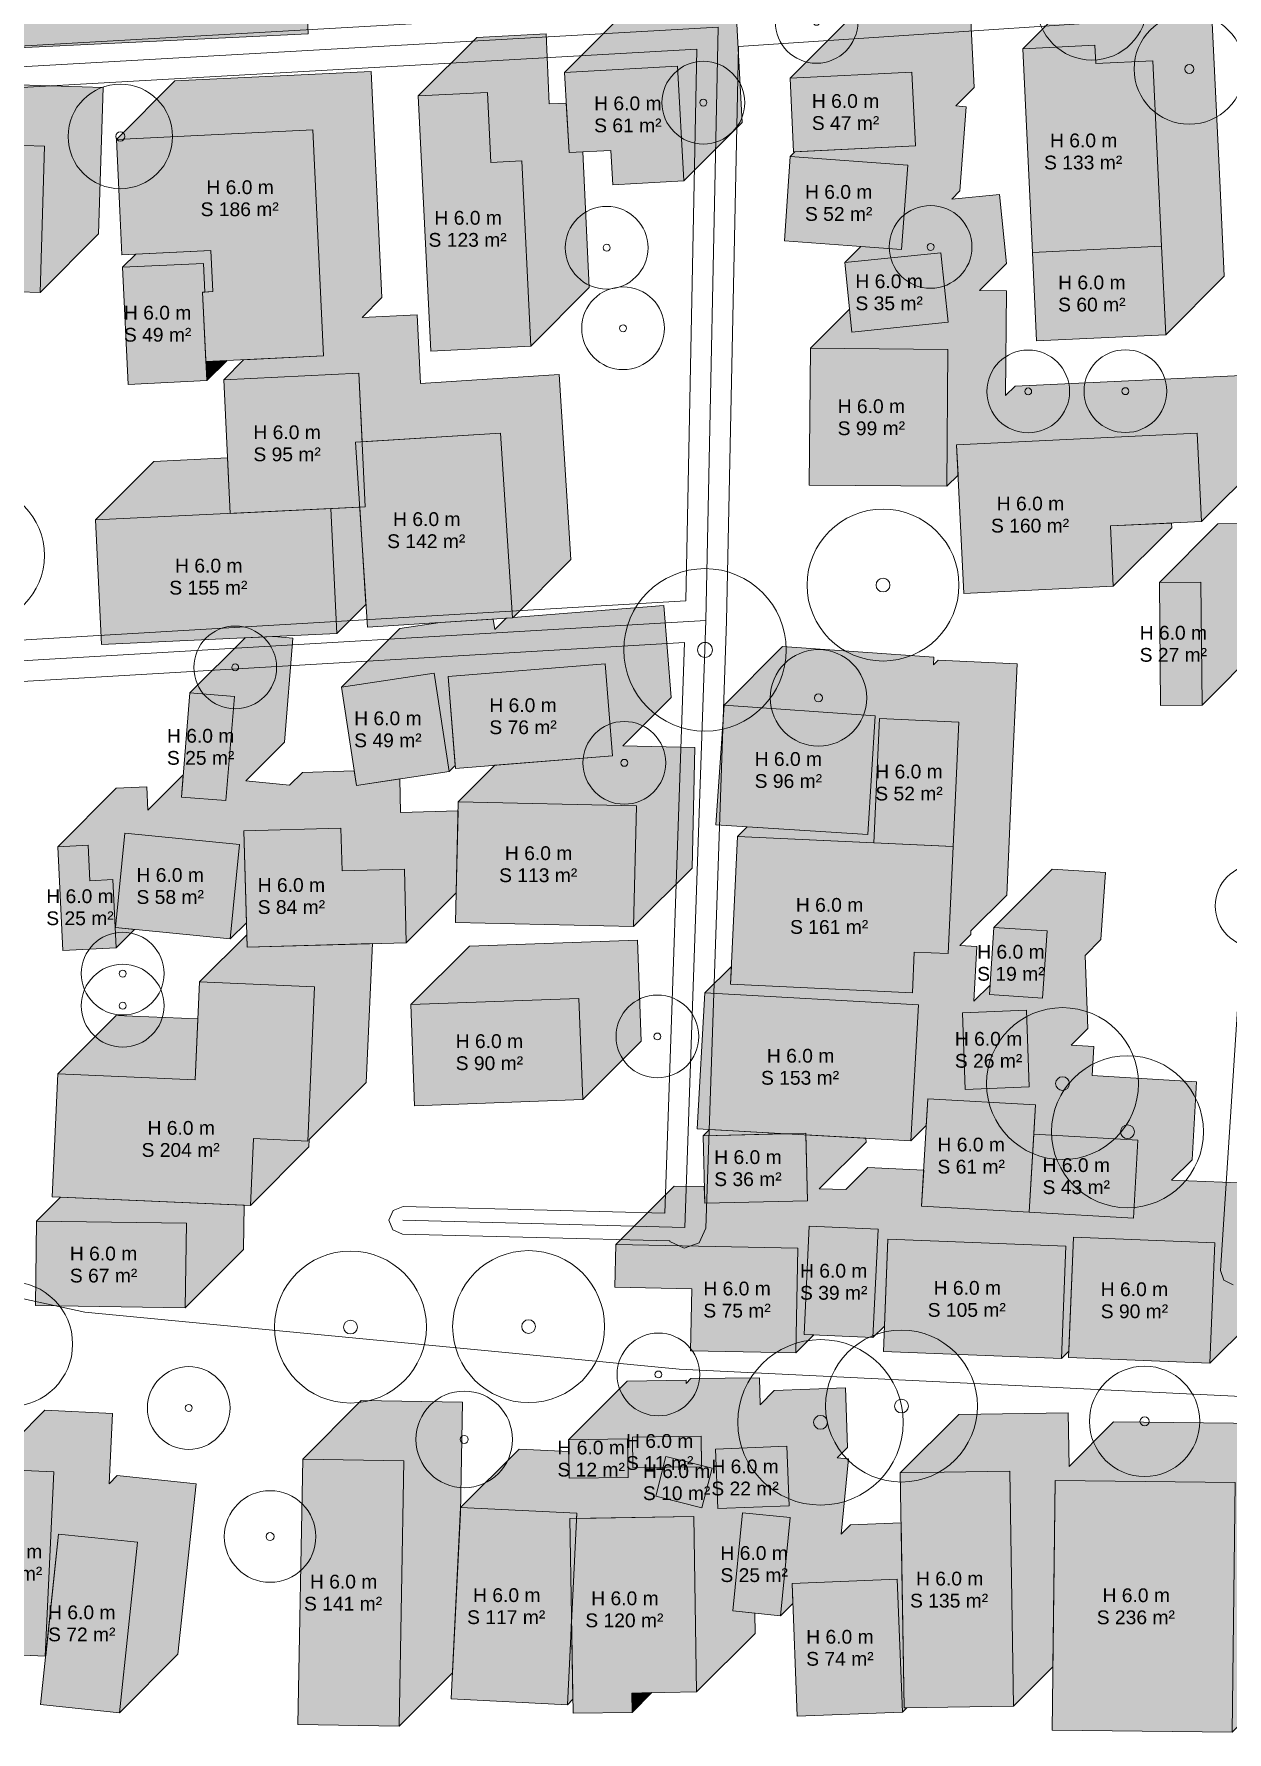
# Model space of a CAD drawing. Header units: metres. Extents: x -4 to 969, y -5 to 964.
# Drawn here: x 640.2 to 726.7, y 537.9 to 661 of the extents above; entities that cross this region are included whole.
import ezdxf

# ---------------------------------------------------------------- set-up
doc = ezdxf.new("R2010")
doc.units = ezdxf.units.M
doc.header["$MEASUREMENT"] = 0
for name, color, linetype, lineweight, true_color in [('TPX_BUILDING_AREAS_TEXT', 7, 'CONTINUOUS', 0, 0x000000), ('TPX_BUILDING_HEIGHTS_TEXT', 7, 'CONTINUOUS', 0, 0x000000), ('TPX_BUILDINGS', 7, 'CONTINUOUS', 0, 0x000000), ('TPX_BUILDINGS_HATCH', 7, 'CONTINUOUS', 0, 0xf0f0f0), ('TPX_BUILDINGS_SHADOWS_HATCH', 7, 'CONTINUOUS', 0, 0x000000), ('TPX_BUILDINGS_SHADOWS_OUTLINES', 7, 'CONTINUOUS', 0, 0x000000), ('TPX_ROADS_AXES', 7, 'CONTINUOUS', 0, 0x323232), ('TPX_ROADS_CONTOURS', 7, 'CONTINUOUS', 0, 0x646464), ('TPX_VEGETATION_TREES_INDIVIDUAL', 7, 'CONTINUOUS', 0, 0x136734), ('TPX_WATERWAYS', 7, 'CONTINUOUS', 0, 0x7aafdf)]:
    doc.layers.add(name, color=color, linetype=linetype, lineweight=lineweight, true_color=true_color)
doc.styles.add('TPX_TEXTE', font='arial.ttf')

# ---------------------------------------------------------------- blocks, each defined once
blk = doc.blocks.new('TREETR003_CR040')
at = {"layer": 'TPX_VEGETATION_TREES_INDIVIDUAL'}
for radius in [4, 0.333]:
    blk.add_circle((0, 0, 0.04), radius, dxfattribs=at)
blk = doc.blocks.new('TREETR003_CR030')
at = {"layer": 'TPX_VEGETATION_TREES_INDIVIDUAL'}
for radius in [3, 0.25]:
    blk.add_circle((0, 0, 0.04), radius, dxfattribs=at)
blk = doc.blocks.new('TREETR003_CR038')
at = {"layer": 'TPX_VEGETATION_TREES_INDIVIDUAL'}
for radius in [3.79, 0.333]:
    blk.add_circle((0, 0, 0.04), radius, dxfattribs=at)
blk = doc.blocks.new('TREETR005_CR060')
at = {"layer": 'TPX_VEGETATION_TREES_INDIVIDUAL'}
for radius in [6, 0.5]:
    blk.add_circle((0, 0, 0.04), radius, dxfattribs=at)
blk = doc.blocks.new('TREETR003_CR035')
at = {"layer": 'TPX_VEGETATION_TREES_INDIVIDUAL'}
for radius in [3.5, 0.292]:
    blk.add_circle((0, 0, 0.04), radius, dxfattribs=at)
blk = doc.blocks.new('TREETR005_CR059')
at = {"layer": 'TPX_VEGETATION_TREES_INDIVIDUAL'}
for radius in [5.89, 0.542]:
    blk.add_circle((0, 0, 0.04), radius, dxfattribs=at)
blk = doc.blocks.new('TREETR005_CR055')
at = {"layer": 'TPX_VEGETATION_TREES_INDIVIDUAL'}
for radius in [5.51, 0.5]:
    blk.add_circle((0, 0, 0.04), radius, dxfattribs=at)
blk = doc.blocks.new('TREETR004_CR050')
at = {"layer": 'TPX_VEGETATION_TREES_INDIVIDUAL'}
for radius in [5, 0.417]:
    blk.add_circle((0, 0, 0.04), radius, dxfattribs=at)
blk = doc.blocks.new('TREETR004_CR045')
at = {"layer": 'TPX_VEGETATION_TREES_INDIVIDUAL'}
for radius in [4.52, 0.417]:
    blk.add_circle((0, 0, 0.04), radius, dxfattribs=at)
blk = doc.blocks.new('TREETR003_CR033')
at = {"layer": 'TPX_VEGETATION_TREES_INDIVIDUAL'}
for radius in [3.32, 0.292]:
    blk.add_circle((0, 0, 0.04), radius, dxfattribs=at)

msp = doc.modelspace()

# ---------------------------------------------------------------- hatches: boundary and pattern name
at = {"layer": 'TPX_BUILDINGS_HATCH'}
for points in [[(658.35, 697.14), (603.3, 694.5), (605.02, 658.36), (660.08, 661), (658.35, 697.14)], [(717.15, 660.18), (711.91, 659.92), (712.62, 645.16), (721.98, 645.61), (721.34, 659.06), (717.21, 658.86), (717.15, 660.18)], [(686.87, 658.67), (678.69, 658.21), (679.01, 652.4), (682.04, 652.56), (682.18, 650.05), (687.33, 650.34), (686.87, 658.67)], [(703.88, 658.23), (695.05, 657.8), (695.3, 652.45), (704.14, 652.88), (703.88, 658.23)], [(673.1, 656.76), (668.08, 656.51), (668.98, 638.01), (676.24, 638.37), (675.58, 651.8), (673.34, 651.68), (673.1, 656.76)], [(660.42, 654.04), (646.19, 653.35), (646.43, 648.18), (646.58, 644.98), (653.04, 645.3), (653.19, 642.32), (652.44, 642.27), (652.68, 637.24), (661.2, 637.65), (660.42, 654.04)], [(633.34, 653.11), (633.01, 642.49), (640.65, 642.26), (640.98, 652.86), (633.34, 653.11)], [(695.04, 652.12), (694.63, 646), (703.12, 645.38), (703.57, 651.48), (695.04, 652.12)], [(721.98, 645.61), (712.62, 645.16), (712.92, 638.75), (722.29, 639.19), (721.98, 645.61)], [(652.51, 644.36), (646.63, 644.08), (647.04, 635.59), (652.75, 635.87), (652.44, 642.27), (652.6, 642.28), (652.51, 644.36)], [(705.98, 645.13), (699.01, 644.42), (699.52, 639.39), (706.5, 640.11), (705.98, 645.13)], [(696.52, 638.21), (696.42, 628.29), (706.41, 628.21), (706.49, 638.13), (696.52, 638.21)], [(663.76, 636.4), (653.97, 635.93), (654.43, 626.24), (664.22, 626.71), (663.76, 636.4)], [(674.05, 632.06), (663.53, 631.39), (664.39, 617.99), (674.91, 618.66), (674.05, 632.06)], [(724.57, 632.05), (707.11, 631.22), (707.63, 620.44), (718.48, 620.96), (718.27, 625.33), (724.88, 625.64), (724.57, 632.05)], [(661.74, 626.58), (644.67, 625.77), (645.1, 616.72), (662.17, 617.53), (661.74, 626.58)], [(724.82, 621.26), (721.82, 621.23), (721.91, 612.3), (724.92, 612.34), (724.82, 621.26)], [(669.23, 614.66), (662.5, 613.64), (663.59, 606.51), (670.32, 607.52), (669.23, 614.66)], [(681.63, 615.32), (670.25, 614.42), (670.78, 607.74), (682.17, 608.65), (681.63, 615.32)], [(651.52, 613.22), (650.9, 605.67), (654.13, 605.41), (654.75, 612.96), (651.52, 613.22)], [(690.26, 612.34), (689.65, 603.65), (700.69, 602.96), (701.22, 611.57), (690.26, 612.34)], [(701.53, 611.36), (701.12, 602.36), (706.87, 602.08), (707.28, 611.09), (701.53, 611.36)], [(670.98, 605.32), (670.78, 596.57), (683.69, 596.28), (683.9, 605.03), (670.98, 605.32)], [(662.47, 603.42), (655.43, 603.22), (655.66, 594.78), (667.21, 595.1), (667.07, 600.43), (662.56, 600.31), (662.47, 603.42)], [(644.14, 602.17), (641.93, 602.07), (642.29, 594.55), (646.16, 594.74), (645.92, 599.68), (644.26, 599.6), (644.14, 602.17)], [(646.8, 603.05), (646.11, 596.21), (654.44, 595.39), (655.11, 602.24), (646.8, 603.05)], [(691.23, 602.8), (690.73, 592.09), (703.91, 591.47), (704.04, 594.43), (706.51, 594.32), (706.87, 602.08), (691.23, 602.8)], [(709.81, 596.2), (709.5, 591.34), (713.34, 591.09), (713.68, 595.96), (709.81, 596.2)], [(641.93, 585.6), (641.53, 576.69), (655.9, 576.06), (656.12, 580.9), (660.06, 580.72), (660.55, 591.9), (652.22, 592.28), (651.9, 585.16), (641.93, 585.6)], [(679.73, 591.06), (667.53, 590.62), (667.81, 583.29), (680, 583.73), (679.73, 591.06)], [(688.87, 591.47), (688.31, 581.62), (703.8, 580.74), (704.35, 590.6), (688.87, 591.47)], [(712.18, 590.21), (707.54, 590.03), (707.75, 584.47), (712.39, 584.65), (712.18, 590.21)], [(704.74, 578.9), (704.58, 576.01), (712.39, 575.56), (712.83, 583.34), (705.03, 583.79), (704.74, 578.9)], [(696.18, 581.29), (688.73, 581.11), (688.85, 576.22), (696.31, 576.4), (696.18, 581.29)], [(712.71, 581.22), (712.39, 575.56), (719.94, 575.13), (720.27, 580.79), (712.71, 581.22)], [(640.4, 574.91), (640.31, 568.79), (651.17, 568.63), (651.26, 574.76), (640.4, 574.91)], [(696.43, 574.56), (696.06, 566.7), (701.04, 566.47), (701.42, 574.34), (696.43, 574.56)], [(682.4, 573.22), (682.34, 570.12), (687.92, 570.02), (687.83, 565.52), (695.46, 565.37), (695.61, 572.96), (682.4, 573.22)], [(702.13, 573.61), (701.81, 565.46), (714.72, 564.96), (715.03, 573.11), (702.13, 573.61)], [(715.59, 573.76), (715.23, 565.02), (725.49, 564.61), (725.85, 573.35), (715.59, 573.76)], [(683.26, 559.13), (678.98, 559.07), (679.03, 556.27), (683.3, 556.34), (683.26, 559.13)], [(688.59, 559.32), (683.61, 559.26), (683.63, 557.06), (688.62, 557.1), (688.59, 559.32)], [(686.03, 557.85), (685.31, 554.98), (688.65, 554.14), (689.38, 557.01), (686.03, 557.85)], [(694.8, 558.59), (689.63, 558.39), (689.8, 554.08), (694.97, 554.27), (694.8, 558.59)], [(636.76, 556.96), (636.14, 543.6), (641.02, 543.37), (641.64, 556.73), (636.76, 556.96)], [(659.7, 557.66), (659.35, 538.41), (666.68, 538.29), (667.04, 557.54), (659.7, 557.66)], [(710.97, 556.79), (703.03, 556.66), (703.31, 539.62), (711.25, 539.75), (710.97, 556.79)], [(714.26, 556.11), (714.05, 538.02), (727.1, 537.87), (727.31, 555.96), (714.26, 556.11)], [(671.15, 554.15), (670.47, 540.27), (678.89, 539.85), (679.57, 553.74), (671.15, 554.15)], [(688.05, 553.5), (679.07, 553.35), (679.31, 539.23), (683.58, 539.3), (683.56, 540.7), (688.26, 540.78), (688.05, 553.5)], [(691.58, 553.77), (690.89, 546.67), (694.34, 546.31), (695.04, 553.44), (691.58, 553.77)], [(641.99, 552.23), (640.68, 539.87), (646.41, 539.27), (647.72, 551.63), (641.99, 552.23)], [(702.81, 548.95), (695.18, 548.65), (695.56, 539.02), (703.19, 539.31), (702.81, 548.95)]]:
    msp.add_hatch(color=256, dxfattribs=at).paths.add_polyline_path(points)
at = {"layer": 'TPX_BUILDINGS_SHADOWS_HATCH'}
for points in [[(716.15, 664.16), (711.91, 659.92), (717.15, 660.18), (717.21, 658.86), (721.34, 659.06), (721.98, 645.61), (722.29, 639.19), (726.53, 643.44), (726.22, 649.85), (725.58, 663.3), (721.45, 663.11), (721.39, 664.42), (716.15, 664.16)], [(682.93, 662.45), (678.69, 658.21), (686.87, 658.67), (687.33, 650.34), (691.57, 654.58), (691.15, 662.16), (690.8, 662.16), (690.8, 662.89), (682.93, 662.45)], [(695.38, 652.46), (695.04, 652.12), (703.57, 651.48), (703.12, 645.38), (700.18, 645.59), (699.01, 644.42), (705.98, 645.13), (706.5, 640.11), (699.52, 639.39), (699.35, 641.05), (696.52, 638.21), (706.49, 638.13), (706.41, 628.21), (707.22, 629.02), (707.11, 631.22), (724.57, 632.05), (724.88, 625.64), (729.12, 629.89), (728.81, 636.29), (711.36, 635.47), (710.67, 634.78), (710.74, 642.37), (708.78, 642.39), (710.74, 644.35), (710.22, 649.37), (706.77, 649.02), (707.36, 649.62), (707.82, 655.72), (707.05, 655.78), (708.38, 657.12), (708.13, 662.47), (699.29, 662.05), (695.05, 657.8), (703.88, 658.23), (704.14, 652.88), (695.38, 652.46)], [(672.32, 660.75), (668.08, 656.51), (673.1, 656.76), (673.34, 651.68), (675.58, 651.8), (676.24, 638.37), (680.48, 642.61), (680, 652.45), (679.01, 652.4), (678.81, 655.99), (677.58, 655.93), (677.34, 661), (672.32, 660.75)], [(650.43, 657.6), (646.19, 653.35), (660.42, 654.04), (661.2, 637.65), (655.41, 637.37), (653.97, 635.93), (663.76, 636.4), (664, 631.42), (674.05, 632.06), (674.91, 618.66), (674.46, 618.63), (673.64, 617.81), (673.52, 618.57), (669.66, 618.32), (666.74, 617.88), (662.5, 613.64), (669.23, 614.66), (670.32, 607.52), (670.76, 607.96), (670.25, 614.42), (681.63, 615.32), (682.17, 608.65), (673.63, 607.97), (670.98, 605.32), (683.9, 605.03), (683.69, 596.28), (687.93, 600.52), (688.14, 609.27), (682.91, 609.39), (686.41, 612.89), (685.88, 619.56), (674.95, 618.7), (679.15, 622.9), (678.29, 636.3), (668.24, 635.66), (668, 640.64), (664, 640.45), (665.44, 641.89), (664.66, 658.28), (650.43, 657.6)], [(637.59, 657.35), (633.34, 653.11), (640.98, 652.86), (640.65, 642.26), (644.89, 646.5), (645.22, 657.11), (637.59, 657.35)], [(647.59, 645.03), (646.63, 644.08), (652.51, 644.36), (652.6, 642.28), (653.19, 642.32), (653.04, 645.3), (647.59, 645.03)], [(654.2, 637.31), (652.69, 637.24), (652.75, 635.87), (654.2, 637.31)], [(648.91, 630.01), (644.67, 625.77), (661.74, 626.58), (662.17, 617.53), (664.28, 619.64), (663.83, 626.69), (654.43, 626.24), (654.24, 630.27), (648.91, 630.01)], [(722.7, 625.54), (718.27, 625.33), (718.48, 620.96), (722.72, 625.2), (722.7, 625.54)], [(726.06, 625.48), (721.82, 621.23), (724.82, 621.26), (724.92, 612.34), (729.16, 616.58), (729.06, 625.51), (726.06, 625.48)], [(646.17, 606.31), (641.93, 602.07), (644.14, 602.17), (644.26, 599.6), (645.92, 599.68), (646.16, 594.74), (647.49, 596.07), (646.11, 596.21), (646.8, 603.05), (655.11, 602.24), (654.44, 595.39), (655.61, 596.56), (655.43, 603.22), (662.47, 603.42), (662.56, 600.31), (667.07, 600.43), (667.21, 595.1), (670.83, 598.72), (670.97, 604.67), (666.8, 604.55), (666.73, 606.98), (663.59, 606.51), (663.43, 607.57), (659.67, 607.46), (658.75, 606.54), (655.57, 606.85), (658.37, 609.65), (658.99, 617.2), (657.63, 617.31), (655.52, 617.21), (651.52, 613.22), (654.75, 612.96), (654.13, 605.41), (650.9, 605.67), (651.03, 607.29), (648.46, 604.71), (648.39, 606.41), (646.17, 606.31)], [(655.64, 595.69), (652.22, 592.28), (660.55, 591.9), (660.06, 580.72), (656.12, 580.9), (655.9, 576.06), (660.14, 580.31), (660.17, 580.83), (664.3, 584.96), (664.75, 595.04), (655.66, 594.78), (655.64, 595.69)], [(671.78, 594.86), (667.53, 590.62), (679.73, 591.06), (680, 583.73), (684.25, 587.97), (683.97, 595.3), (671.78, 594.86)], [(646.18, 589.84), (641.93, 585.6), (651.9, 585.16), (652.1, 589.58), (646.18, 589.84)], [(689.19, 581.57), (688.73, 581.11), (694.77, 581.25), (689.19, 581.57)], [(642.14, 576.66), (640.4, 574.91), (651.26, 574.76), (651.17, 568.63), (655.41, 572.87), (655.46, 576.08), (642.14, 576.66)], [(663.94, 561.91), (659.7, 557.66), (667.04, 557.54), (666.68, 538.29), (670.56, 542.16), (671.13, 553.74), (671.28, 561.78), (663.94, 561.91)], [(641, 561.2), (636.76, 556.96), (641.64, 556.73), (641.02, 543.37), (641.06, 543.4), (641.99, 552.23), (647.72, 551.63), (646.41, 539.27), (650.65, 543.51), (651.97, 555.87), (646.24, 556.47), (645.65, 555.88), (645.89, 560.97), (641, 561.2)], [(707.28, 560.9), (703.03, 556.66), (710.97, 556.79), (711.25, 539.75), (714.1, 542.6), (714.26, 556.11), (727.31, 555.96), (727.1, 537.87), (730.78, 541.55), (727.63, 541.66), (728.01, 552.74), (732.57, 552.58), (732.18, 541.5), (736.42, 545.75), (736.81, 556.83), (732.25, 556.98), (731.51, 556.23), (731.55, 560.21), (718.5, 560.36), (715.28, 557.13), (715.21, 561.03), (707.28, 560.9)], [(679.11, 544.29), (678.89, 539.85), (679.29, 540.25), (679.19, 546.02), (679.11, 544.29)], [(685.01, 540.73), (683.56, 540.7), (683.58, 539.3), (685.01, 540.73)]]:
    msp.add_hatch(color=256, dxfattribs=at).paths.add_polyline_path(points)
h = msp.add_hatch(color=256, dxfattribs=at)
h.paths.add_polyline_path([(686.64, 577.46), (682.4, 573.22), (695.61, 572.96), (695.46, 565.37), (696.76, 566.67), (696.06, 566.7), (696.43, 574.56), (701.42, 574.34), (701.04, 566.47), (701.89, 567.31), (702.13, 573.61), (715.03, 573.11), (714.72, 564.96), (715.25, 565.5), (715.59, 573.76), (725.85, 573.35), (725.49, 564.61), (728.33, 567.45), (728.49, 575.41), (735.4, 575.27), (735.24, 566.81), (737.5, 569.07), (735.92, 569.09), (736, 574.47), (742.46, 574.36), (742.38, 568.99), (746.62, 573.23), (746.69, 577.74), (739.85, 578.32), (739.62, 578.09), (739.62, 578.33), (732.06, 578.97), (730.07, 576.98), (730.09, 577.6), (722.7, 577.89), (724.19, 579.37), (724.51, 585.03), (716.96, 585.47), (717.08, 587.58), (715.42, 587.67), (716.64, 588.89), (716.43, 594.18), (717.58, 595.33), (717.92, 600.2), (714.05, 600.44), (709.81, 596.2), (713.68, 595.96), (713.34, 591.09), (709.5, 591.34), (709.55, 592.04), (708.37, 590.86), (708.59, 594.84), (707.35, 594.91), (708.15, 595.71), (708.16, 595.98), (710.75, 598.56), (711.11, 606.33), (711.52, 615.33), (705.77, 615.6), (705.43, 615.26), (705.47, 615.81), (694.5, 616.59), (690.26, 612.34), (701.22, 611.57), (700.69, 602.96), (691.93, 603.51), (691.23, 602.8), (706.85, 602.08), (701.12, 602.36), (701.53, 611.36), (707.28, 611.09), (706.87, 602.08), (706.51, 594.32), (704.04, 594.43), (703.91, 591.47), (690.73, 592.09), (690.79, 593.39), (688.87, 591.47), (704.35, 590.6), (703.8, 580.74), (704.91, 581.86), (705.03, 583.79), (712.83, 583.34), (712.71, 581.22), (720.27, 580.79), (719.94, 575.13), (712.39, 575.56), (704.58, 576.01), (704.73, 578.62), (700.68, 578.81), (699.09, 577.22), (697.16, 577.25), (700.55, 580.64), (700.54, 580.93), (696.19, 581.17), (696.31, 576.4), (688.85, 576.22), (688.82, 577.42), (686.64, 577.46)])
h.paths.add_polyline_path([(707.54, 590.03), (712.18, 590.21), (712.39, 584.65), (707.75, 584.47), (707.54, 590.03)], flags=16)
h = msp.add_hatch(color=256, dxfattribs=at)
h.paths.add_polyline_path([(675.39, 558.39), (671.15, 554.15), (679.57, 553.74), (679.55, 553.36), (688.05, 553.5), (688.26, 540.78), (692.5, 545.02), (692.48, 546.5), (690.89, 546.67), (691.58, 553.77), (695.04, 553.44), (694.34, 546.31), (695.24, 547.2), (695.18, 548.65), (702.81, 548.95), (703.19, 539.31), (703.5, 539.62), (703.31, 539.62), (703.09, 553.04), (699.42, 552.89), (698.75, 552.22), (699.28, 557.68), (698.46, 557.76), (699.21, 558.51), (699.05, 562.83), (693.88, 562.63), (692.86, 561.61), (692.83, 563.56), (687.85, 563.5), (687.51, 563.15), (687.5, 563.38), (683.22, 563.31), (678.98, 559.07), (683.26, 559.13), (683.3, 556.34), (679.03, 556.27), (678.99, 558.21), (675.39, 558.39)])
h.paths.add_polyline_path([(683.61, 559.26), (688.59, 559.32), (688.62, 557.2), (689.38, 557.01), (688.65, 554.14), (685.31, 554.98), (685.84, 557.08), (683.63, 557.06), (683.61, 559.26)], flags=16)
h.paths.add_polyline_path([(689.63, 558.39), (694.8, 558.59), (694.97, 554.27), (689.8, 554.08), (689.63, 558.39)], flags=16)

# ---------------------------------------------------------------- linework, layer by layer
at = {"layer": 'TPX_BUILDINGS', "elevation": 0.04}
for points in [[(658.35, 697.14), (603.3, 694.5), (605.02, 658.36), (660.08, 661)], [(717.15, 660.18), (711.91, 659.92), (712.62, 645.16), (721.98, 645.61), (721.34, 659.06), (717.21, 658.86)], [(686.87, 658.67), (678.69, 658.21), (679.01, 652.4), (682.04, 652.56), (682.18, 650.05), (687.33, 650.34)], [(703.88, 658.23), (695.05, 657.8), (695.3, 652.45), (704.14, 652.88)], [(673.1, 656.76), (668.08, 656.51), (668.98, 638.01), (676.24, 638.37), (675.58, 651.8), (673.34, 651.68)], [(660.42, 654.04), (646.19, 653.35), (646.43, 648.18), (646.58, 644.98), (653.04, 645.3), (653.19, 642.32), (652.44, 642.27), (652.68, 637.24), (661.2, 637.65)], [(633.34, 653.11), (633.01, 642.49), (640.65, 642.26), (640.98, 652.86)], [(695.04, 652.12), (694.63, 646), (703.12, 645.38), (703.57, 651.48)], [(721.98, 645.61), (712.62, 645.16), (712.92, 638.75), (722.29, 639.19)], [(652.51, 644.36), (646.63, 644.08), (647.04, 635.59), (652.75, 635.87), (652.44, 642.27), (652.6, 642.28)], [(705.98, 645.13), (699.01, 644.42), (699.52, 639.39), (706.5, 640.11)], [(696.52, 638.21), (696.42, 628.29), (706.41, 628.21), (706.49, 638.13)], [(663.76, 636.4), (653.97, 635.93), (654.43, 626.24), (664.22, 626.71)], [(674.05, 632.06), (663.53, 631.39), (664.39, 617.99), (674.91, 618.66)], [(724.57, 632.05), (707.11, 631.22), (707.63, 620.44), (718.48, 620.96), (718.27, 625.33), (724.88, 625.64)], [(661.74, 626.58), (644.67, 625.77), (645.1, 616.72), (662.17, 617.53)], [(724.82, 621.26), (721.82, 621.23), (721.91, 612.3), (724.92, 612.34)], [(669.23, 614.66), (662.5, 613.64), (663.59, 606.51), (670.32, 607.52)], [(681.63, 615.32), (670.25, 614.42), (670.78, 607.74), (682.17, 608.65)], [(651.52, 613.22), (650.9, 605.67), (654.13, 605.41), (654.75, 612.96)], [(690.26, 612.34), (689.65, 603.65), (700.69, 602.96), (701.22, 611.57)], [(701.53, 611.36), (701.12, 602.36), (706.87, 602.08), (707.28, 611.09)], [(670.98, 605.32), (670.78, 596.57), (683.69, 596.28), (683.9, 605.03)], [(662.47, 603.42), (655.43, 603.22), (655.66, 594.78), (667.21, 595.1), (667.07, 600.43), (662.56, 600.31)], [(644.14, 602.17), (641.93, 602.07), (642.29, 594.55), (646.16, 594.74), (645.92, 599.68), (644.26, 599.6)], [(646.8, 603.05), (646.11, 596.21), (654.44, 595.39), (655.11, 602.24)], [(691.23, 602.8), (690.73, 592.09), (703.91, 591.47), (704.04, 594.43), (706.51, 594.32), (706.87, 602.08)], [(709.81, 596.2), (709.5, 591.34), (713.34, 591.09), (713.68, 595.96)], [(641.93, 585.6), (641.53, 576.69), (655.9, 576.06), (656.12, 580.9), (660.06, 580.72), (660.55, 591.9), (652.22, 592.28), (651.9, 585.16)], [(679.73, 591.06), (667.53, 590.62), (667.81, 583.29), (680, 583.73)], [(688.87, 591.47), (688.31, 581.62), (703.8, 580.74), (704.35, 590.6)], [(712.18, 590.21), (707.54, 590.03), (707.75, 584.47), (712.39, 584.65)], [(704.74, 578.9), (704.58, 576.01), (712.39, 575.56), (712.83, 583.34), (705.03, 583.79)], [(696.18, 581.29), (688.73, 581.11), (688.85, 576.22), (696.31, 576.4)], [(712.71, 581.22), (712.39, 575.56), (719.94, 575.13), (720.27, 580.79)], [(640.4, 574.91), (640.31, 568.79), (651.17, 568.63), (651.26, 574.76)], [(696.43, 574.56), (696.06, 566.7), (701.04, 566.47), (701.42, 574.34)], [(682.4, 573.22), (682.34, 570.12), (687.92, 570.02), (687.83, 565.52), (695.46, 565.37), (695.61, 572.96)], [(702.13, 573.61), (701.81, 565.46), (714.72, 564.96), (715.03, 573.11)], [(715.59, 573.76), (715.23, 565.02), (725.49, 564.61), (725.85, 573.35)], [(683.26, 559.13), (678.98, 559.07), (679.03, 556.27), (683.3, 556.34)], [(688.59, 559.32), (683.61, 559.26), (683.63, 557.06), (688.62, 557.1)], [(686.03, 557.85), (685.31, 554.98), (688.65, 554.14), (689.38, 557.01)], [(694.8, 558.59), (689.63, 558.39), (689.8, 554.08), (694.97, 554.27)], [(636.76, 556.96), (636.14, 543.6), (641.02, 543.37), (641.64, 556.73)], [(659.7, 557.66), (659.35, 538.41), (666.68, 538.29), (667.04, 557.54)], [(710.97, 556.79), (703.03, 556.66), (703.31, 539.62), (711.25, 539.75)], [(714.26, 556.11), (714.05, 538.02), (727.1, 537.87), (727.31, 555.96)], [(671.15, 554.15), (670.47, 540.27), (678.89, 539.85), (679.57, 553.74)], [(688.05, 553.5), (679.07, 553.35), (679.31, 539.23), (683.58, 539.3), (683.56, 540.7), (688.26, 540.78)], [(691.58, 553.77), (690.89, 546.67), (694.34, 546.31), (695.04, 553.44)], [(641.99, 552.23), (640.68, 539.87), (646.41, 539.27), (647.72, 551.63)], [(702.81, 548.95), (695.18, 548.65), (695.56, 539.02), (703.19, 539.31)]]:
    msp.add_lwpolyline(points, close=True, dxfattribs=at)
at = {"layer": 'TPX_BUILDINGS_SHADOWS_OUTLINES', "elevation": 0.04}
for points in [[(716.15, 664.16), (711.91, 659.92), (717.15, 660.18), (717.21, 658.86), (721.34, 659.06), (721.98, 645.61), (722.29, 639.19), (726.53, 643.44), (726.22, 649.85), (725.58, 663.3), (721.45, 663.11), (721.39, 664.42)], [(682.93, 662.45), (678.69, 658.21), (686.87, 658.67), (687.33, 650.34), (691.57, 654.58), (691.15, 662.16), (690.8, 662.16), (690.8, 662.89)], [(672.32, 660.75), (668.08, 656.51), (673.1, 656.76), (673.34, 651.68), (675.58, 651.8), (676.24, 638.37), (680.48, 642.61), (680, 652.45), (679.01, 652.4), (678.81, 655.99), (677.58, 655.93), (677.34, 661)], [(650.43, 657.6), (646.19, 653.35), (660.42, 654.04), (661.2, 637.65), (655.41, 637.37), (653.97, 635.93), (663.76, 636.4), (664, 631.42), (674.05, 632.06), (674.91, 618.66), (674.46, 618.63), (673.64, 617.81), (673.52, 618.57), (669.66, 618.32), (666.74, 617.88), (662.5, 613.64), (669.23, 614.66), (670.32, 607.52), (670.76, 607.96), (670.25, 614.42), (681.63, 615.32), (682.17, 608.65), (673.63, 607.97), (670.98, 605.32), (683.9, 605.03), (683.69, 596.28), (687.93, 600.52), (688.14, 609.27), (682.91, 609.39), (686.41, 612.89), (685.88, 619.56), (674.95, 618.7), (679.15, 622.9), (678.29, 636.3), (668.24, 635.66), (668, 640.64), (664, 640.45), (665.44, 641.89), (664.66, 658.28)], [(637.59, 657.35), (633.34, 653.11), (640.98, 652.86), (640.65, 642.26), (644.89, 646.5), (645.22, 657.11)], [(647.59, 645.03), (646.63, 644.08), (652.51, 644.36), (652.6, 642.28), (653.19, 642.32), (653.04, 645.3)], [(654.2, 637.31), (652.69, 637.24), (652.75, 635.87)], [(648.91, 630.01), (644.67, 625.77), (661.74, 626.58), (662.17, 617.53), (664.28, 619.64), (663.83, 626.69), (654.43, 626.24), (654.24, 630.27)], [(722.7, 625.54), (718.27, 625.33), (718.48, 620.96), (722.72, 625.2)], [(726.06, 625.48), (721.82, 621.23), (724.82, 621.26), (724.92, 612.34), (729.16, 616.58), (729.06, 625.51)], [(646.17, 606.31), (641.93, 602.07), (644.14, 602.17), (644.26, 599.6), (645.92, 599.68), (646.16, 594.74), (647.49, 596.07), (646.11, 596.21), (646.8, 603.05), (655.11, 602.24), (654.44, 595.39), (655.61, 596.56), (655.43, 603.22), (662.47, 603.42), (662.56, 600.31), (667.07, 600.43), (667.21, 595.1), (670.83, 598.72), (670.97, 604.67), (666.8, 604.55), (666.73, 606.98), (663.59, 606.51), (663.43, 607.57), (659.67, 607.46), (658.75, 606.54), (655.57, 606.85), (658.37, 609.65), (658.99, 617.2), (657.63, 617.31), (655.52, 617.21), (651.52, 613.22), (654.75, 612.96), (654.13, 605.41), (650.9, 605.67), (651.03, 607.29), (648.46, 604.71), (648.39, 606.41)], [(655.64, 595.69), (652.22, 592.28), (660.55, 591.9), (660.06, 580.72), (656.12, 580.9), (655.9, 576.06), (660.14, 580.31), (660.17, 580.83), (664.3, 584.96), (664.75, 595.04), (655.66, 594.78)], [(671.78, 594.86), (667.53, 590.62), (679.73, 591.06), (680, 583.73), (684.25, 587.97), (683.97, 595.3)], [(646.18, 589.84), (641.93, 585.6), (651.9, 585.16), (652.1, 589.58)], [(707.54, 590.03), (712.18, 590.21), (712.39, 584.65), (707.75, 584.47)], [(689.19, 581.57), (688.73, 581.11), (694.77, 581.25)], [(642.14, 576.66), (640.4, 574.91), (651.26, 574.76), (651.17, 568.63), (655.41, 572.87), (655.46, 576.08)], [(675.39, 558.39), (671.15, 554.15), (679.57, 553.74), (679.55, 553.36), (688.05, 553.5), (688.26, 540.78), (692.5, 545.02), (692.48, 546.5), (690.89, 546.67), (691.58, 553.77), (695.04, 553.44), (694.34, 546.31), (695.24, 547.2), (695.18, 548.65), (702.81, 548.95), (703.19, 539.31), (703.5, 539.62), (703.31, 539.62), (703.09, 553.04), (699.42, 552.89), (698.75, 552.22), (699.28, 557.68), (698.46, 557.76), (699.21, 558.51), (699.05, 562.83), (693.88, 562.63), (692.86, 561.61), (692.83, 563.56), (687.85, 563.5), (687.51, 563.15), (687.5, 563.38), (683.22, 563.31), (678.98, 559.07), (683.26, 559.13), (683.3, 556.34), (679.03, 556.27), (678.99, 558.21)], [(663.94, 561.91), (659.7, 557.66), (667.04, 557.54), (666.68, 538.29), (670.56, 542.16), (671.13, 553.74), (671.28, 561.78)], [(641, 561.2), (636.76, 556.96), (641.64, 556.73), (641.02, 543.37), (641.06, 543.4), (641.99, 552.23), (647.72, 551.63), (646.41, 539.27), (650.65, 543.51), (651.97, 555.87), (646.24, 556.47), (645.65, 555.88), (645.89, 560.97)], [(707.28, 560.9), (703.03, 556.66), (710.97, 556.79), (711.25, 539.75), (714.1, 542.6), (714.26, 556.11), (727.31, 555.96), (727.1, 537.87), (730.78, 541.55), (727.63, 541.66), (728.01, 552.74), (732.57, 552.58), (732.18, 541.5), (736.42, 545.75), (736.81, 556.83), (732.25, 556.98), (731.51, 556.23), (731.55, 560.21), (718.5, 560.36), (715.28, 557.13), (715.21, 561.03)], [(683.61, 559.26), (688.59, 559.32), (688.62, 557.2), (689.38, 557.01), (688.65, 554.14), (685.31, 554.98), (685.84, 557.08), (683.63, 557.06)], [(689.63, 558.39), (694.8, 558.59), (694.97, 554.27), (689.8, 554.08)], [(679.11, 544.29), (678.89, 539.85), (679.29, 540.25), (679.19, 546.02)], [(685.01, 540.73), (683.56, 540.7), (683.58, 539.3)]]:
    msp.add_lwpolyline(points, close=True, dxfattribs=at)
for points in [[(728.81, 636.29), (711.36, 635.47), (710.67, 634.78), (710.74, 642.37), (708.78, 642.39), (710.74, 644.35), (710.22, 649.37), (706.77, 649.02), (707.36, 649.62), (707.82, 655.72), (707.05, 655.78), (708.38, 657.12), (708.13, 662.47)], [(699.29, 662.05), (695.05, 657.8), (703.88, 658.23), (704.14, 652.88), (695.38, 652.46), (695.04, 652.12), (703.57, 651.48), (703.12, 645.38), (700.18, 645.59), (699.01, 644.42), (705.98, 645.13), (706.5, 640.11), (699.52, 639.39), (699.35, 641.05), (696.52, 638.21), (706.49, 638.13), (706.41, 628.21), (707.22, 629.02), (707.11, 631.22), (724.57, 632.05), (724.88, 625.64), (729.12, 629.89)], [(730.09, 577.6), (722.7, 577.89), (724.19, 579.37), (724.51, 585.03), (716.96, 585.47), (717.08, 587.58), (715.42, 587.67), (716.64, 588.89), (716.43, 594.18), (717.58, 595.33), (717.92, 600.2), (714.05, 600.44), (709.81, 596.2), (713.68, 595.96), (713.34, 591.09), (709.5, 591.34), (709.55, 592.04), (708.37, 590.86), (708.59, 594.84), (707.35, 594.91), (708.15, 595.71), (708.16, 595.98), (710.75, 598.56), (711.11, 606.33), (711.52, 615.33), (705.77, 615.6), (705.43, 615.26), (705.47, 615.81), (694.5, 616.59), (690.26, 612.34), (701.22, 611.57), (700.69, 602.96), (691.93, 603.51), (691.23, 602.8), (706.85, 602.08), (701.12, 602.36), (701.53, 611.36), (707.28, 611.09), (706.87, 602.08), (706.51, 594.32), (704.04, 594.43), (703.91, 591.47), (690.73, 592.09), (690.79, 593.39), (688.87, 591.47), (704.35, 590.6), (703.8, 580.74), (704.91, 581.86), (705.03, 583.79), (712.83, 583.34), (712.71, 581.22), (720.27, 580.79), (719.94, 575.13), (712.39, 575.56), (704.58, 576.01), (704.73, 578.62), (700.68, 578.81), (699.09, 577.22), (697.16, 577.25), (700.55, 580.64), (700.54, 580.93), (696.19, 581.17), (696.31, 576.4), (688.85, 576.22), (688.82, 577.42), (686.64, 577.46), (682.4, 573.22), (695.61, 572.96), (695.46, 565.37), (696.76, 566.67), (696.06, 566.7), (696.43, 574.56), (701.42, 574.34), (701.04, 566.47), (701.89, 567.31), (702.13, 573.61), (715.03, 573.11), (714.72, 564.96), (715.25, 565.5), (715.59, 573.76), (725.85, 573.35), (725.49, 564.61), (728.33, 567.45)]]:
    msp.add_lwpolyline(points, dxfattribs=at)
at = {"layer": 'TPX_ROADS_AXES', "elevation": 0.03}
for points in [[(571.32, 653.47), (577.26, 653.58), (622.25, 657.51), (633.15, 658.27), (636.23, 658.46), (689.83, 661.49)], [(688.94, 618.48), (689.83, 661.49)], [(547.68, 608.65), (577.34, 611.19), (633.82, 615.21), (640.5, 615.61), (688.94, 618.48)], [(687.42, 574.45), (688.94, 618.48)], [(666.95, 574.98), (687.42, 574.45)]]:
    msp.add_lwpolyline(points, dxfattribs=at)
at = {"layer": 'TPX_ROADS_CONTOURS', "elevation": 0.03}
for points in [[(537.16, 696.67), (598.58, 700.6), (598.6, 700.6), (689.67, 707.45), (688.37, 662.91), (636.15, 659.95), (633.05, 659.77), (622.14, 659.01), (622.12, 659), (577.19, 655.08), (571.29, 654.97), (551.32, 654.62)], [(634.84, 613.77), (640.59, 614.11), (687.38, 616.88), (685.96, 575.49), (666.98, 575.98), (666.26, 575.7), (665.95, 575), (666.23, 574.29), (666.93, 573.98), (686.31, 573.48), (686.32, 573.43), (687.37, 572.95), (688.44, 573.35), (688.92, 574.4), (690.44, 618.42), (690.44, 618.45), (691.3, 660.09), (731.27, 662.75)], [(729.61, 623), (726.25, 571.35), (726.5, 570.63), (727.18, 570.29)]]:
    msp.add_lwpolyline(points, dxfattribs=at)
msp.add_lwpolyline([(623.45, 656.09), (633.25, 656.77), (636.32, 656.96), (688.29, 659.91), (687.47, 619.89), (640.41, 617.11), (634.59, 616.76), (631.59, 635.95), (631.37, 636.44), (630.93, 636.74), (625.83, 638.49)], close=True, dxfattribs=at)
at = {"layer": 'TPX_WATERWAYS', "elevation": 0.01}
msp.add_lwpolyline([(489.37, 582.14), (496.06, 581.08), (567.28, 596.47), (634.08, 570.44), (643.89, 568.31), (686.99, 564.18), (742.7, 561.48), (785.62, 557.54), (798.69, 556.04)], dxfattribs=at)

# ---------------------------------------------------------------- block references
at = {"layer": 'TPX_VEGETATION_TREES_INDIVIDUAL'}
for name, p in [('TREETR003_CR040', (716.93, 663.11, 0.04)), ('TREETR003_CR030', (696.96, 661.88, 0.04)), ('TREETR003_CR040', (723.99, 658.46, 0.04)), ('TREETR003_CR030', (688.75, 656.02, 0.04)), ('TREETR003_CR038', (646.47, 653.57, 0.04)), ('TREETR003_CR030', (681.74, 645.5, 0.04)), ('TREETR003_CR030', (705.23, 645.56, 0.04)), ('TREETR003_CR030', (682.93, 639.66, 0.04)), ('TREETR003_CR030', (712.31, 635.08, 0.04)), ('TREETR003_CR030', (719.36, 635.1, 0.04)), ('TREETR004_CR050', (635.98, 623.19, 0.04)), ('TREETR005_CR055', (701.78, 621.04, 0.04)), ('TREETR005_CR059', (688.87, 616.34, 0.04)), ('TREETR003_CR030', (654.8, 615.07, 0.04)), ('TREETR003_CR035', (697.1, 612.86, 0.04)), ('TREETR003_CR030', (683.02, 608.15, 0.04)), ('TREETR003_CR030', (728.87, 597.77, 0.04)), ('TREETR003_CR030', (646.64, 592.87, 0.04)), ('TREETR003_CR030', (646.64, 590.54, 0.04)), ('TREETR003_CR030', (685.42, 588.31, 0.04)), ('TREETR005_CR055', (714.8, 584.89, 0.04)), ('TREETR005_CR055', (719.51, 581.4, 0.04)), ('TREETR005_CR055', (663.16, 567.24, 0.04)), ('TREETR005_CR055', (676.08, 567.27, 0.04)), ('TREETR004_CR045', (638.49, 566, 0.04)), ('TREETR003_CR030', (685.49, 563.8, 0.04)), ('TREETR005_CR055', (703.12, 561.51, 0.04)), ('TREETR005_CR060', (697.25, 560.33, 0.04)), ('TREETR003_CR030', (651.43, 561.37, 0.04)), ('TREETR003_CR040', (720.75, 560.4, 0.04)), ('TREETR003_CR035', (671.41, 559.09, 0.04)), ('TREETR003_CR033', (657.33, 552.05, 0.04))]:
    msp.add_blockref(name, p, dxfattribs=at)

# ---------------------------------------------------------------- texts
at = {"layer": 'TPX_BUILDING_AREAS_TEXT', "style": 'TPX_TEXTE'}
for s, p in [('S 47 m²', (696.62, 654.04, 0.05)), ('S 61 m²', (680.83, 653.87, 0.05)), ('S 133 m²', (713.46, 651.18, 0.05)), ('S 186 m²', (652.29, 647.79, 0.05)), ('S 52 m²', (696.12, 647.45, 0.05)), ('S 123 m²', (668.82, 645.57, 0.05)), ('S 35 m²', (699.78, 640.97, 0.05)), ('S 60 m²', (714.48, 640.88, 0.05)), ('S 49 m²', (646.73, 638.69, 0.05)), ('S 99 m²', (698.49, 631.91, 0.05)), ('S 95 m²', (656.12, 630.02, 0.05)), ('S 160 m²', (709.61, 624.85, 0.05)), ('S 142 m²', (665.82, 623.72, 0.05)), ('S 155 m²', (650.02, 620.35, 0.05)), ('S 27 m²', (720.39, 615.48, 0.05)), ('S 76 m²', (673.23, 610.23, 0.05)), ('S 49 m²', (663.43, 609.28, 0.05)), ('S 25 m²', (649.85, 608.01, 0.05)), ('S 96 m²', (692.47, 606.33, 0.05)), ('S 52 m²', (701.22, 605.42, 0.05)), ('S 113 m²', (673.94, 599.5, 0.05)), ('S 58 m²', (647.64, 597.92, 0.05)), ('S 25 m²', (641.1, 596.38, 0.05)), ('S 84 m²', (656.43, 597.19, 0.05)), ('S 161 m²', (695.04, 595.75, 0.05)), ('S 19 m²', (708.61, 592.35, 0.05)), ('S 90 m²', (670.79, 585.87, 0.05)), ('S 26 m²', (706.99, 586.04, 0.05)), ('S 153 m²', (692.93, 584.81, 0.05)), ('S 204 m²', (648.01, 579.58, 0.05)), ('S 61 m²', (705.73, 578.37, 0.05)), ('S 36 m²', (689.54, 577.46, 0.05)), ('S 43 m²', (713.35, 576.88, 0.05)), ('S 67 m²', (642.81, 570.47, 0.05)), ('S 39 m²', (695.76, 569.22, 0.05)), ('S 75 m²', (688.75, 567.93, 0.05)), ('S 105 m²', (705.02, 567.98, 0.05)), ('S 90 m²', (717.57, 567.88, 0.05)), ('S 11 m²', (683.14, 556.88, 0.05)), ('S 12 m²', (678.17, 556.4, 0.05)), ('S 10 m²', (684.37, 554.69, 0.05)), ('S 22 m²', (689.33, 555.03, 0.05)), ('S 65 m²', (635.92, 548.86, 0.05)), ('S 25 m²', (689.99, 548.75, 0.05)), ('S 141 m²', (659.79, 546.68, 0.05)), ('S 117 m²', (671.62, 545.7, 0.05)), ('S 135 m²', (703.74, 546.9, 0.05)), ('S 236 m²', (717.28, 545.69, 0.05)), ('S 72 m²', (641.23, 544.45, 0.05)), ('S 120 m²', (680.19, 545.47, 0.05)), ('S 74 m²', (696.21, 542.68, 0.05))]:
    msp.add_text(s, height=1, dxfattribs=at).set_placement(p)
at = {"layer": 'TPX_BUILDING_HEIGHTS_TEXT', "style": 'TPX_TEXTE'}
for p in [(680.83, 655.47, 0.05), (696.62, 655.64, 0.05), (713.89, 652.78, 0.05), (652.71, 649.39, 0.05), (696.12, 649.05, 0.05), (669.25, 647.17, 0.05), (699.78, 642.57, 0.05), (714.48, 642.48, 0.05), (646.73, 640.29, 0.05), (698.49, 633.51, 0.05), (656.12, 631.62, 0.05), (710.03, 626.45, 0.05), (666.25, 625.32, 0.05), (650.44, 621.95, 0.05), (720.39, 617.08, 0.05), (673.23, 611.83, 0.05), (663.43, 610.88, 0.05), (649.85, 609.61, 0.05), (692.47, 607.93, 0.05), (701.22, 607.02, 0.05), (674.36, 601.1, 0.05), (647.64, 599.52, 0.05), (656.43, 598.79, 0.05), (641.1, 597.98, 0.05), (695.46, 597.35, 0.05), (708.61, 593.95, 0.05), (706.99, 587.64, 0.05), (670.79, 587.47, 0.05), (693.36, 586.41, 0.05), (648.44, 581.18, 0.05), (689.54, 579.06, 0.05), (705.73, 579.97, 0.05), (713.35, 578.48, 0.05), (642.81, 572.07, 0.05), (695.76, 570.82, 0.05), (688.75, 569.53, 0.05), (705.45, 569.58, 0.05), (717.57, 569.48, 0.05), (678.17, 558, 0.05), (683.14, 558.48, 0.05), (684.37, 556.29, 0.05), (689.33, 556.63, 0.05), (635.92, 550.46, 0.05), (689.99, 550.35, 0.05), (660.22, 548.28, 0.05), (704.17, 548.5, 0.05), (672.05, 547.3, 0.05), (680.62, 547.07, 0.05), (717.7, 547.29, 0.05), (641.23, 546.05, 0.05), (696.21, 544.28, 0.05)]:
    msp.add_text('H 6.0 m', height=1, dxfattribs=at).set_placement(p)

doc.saveas('drawing.dxf')
